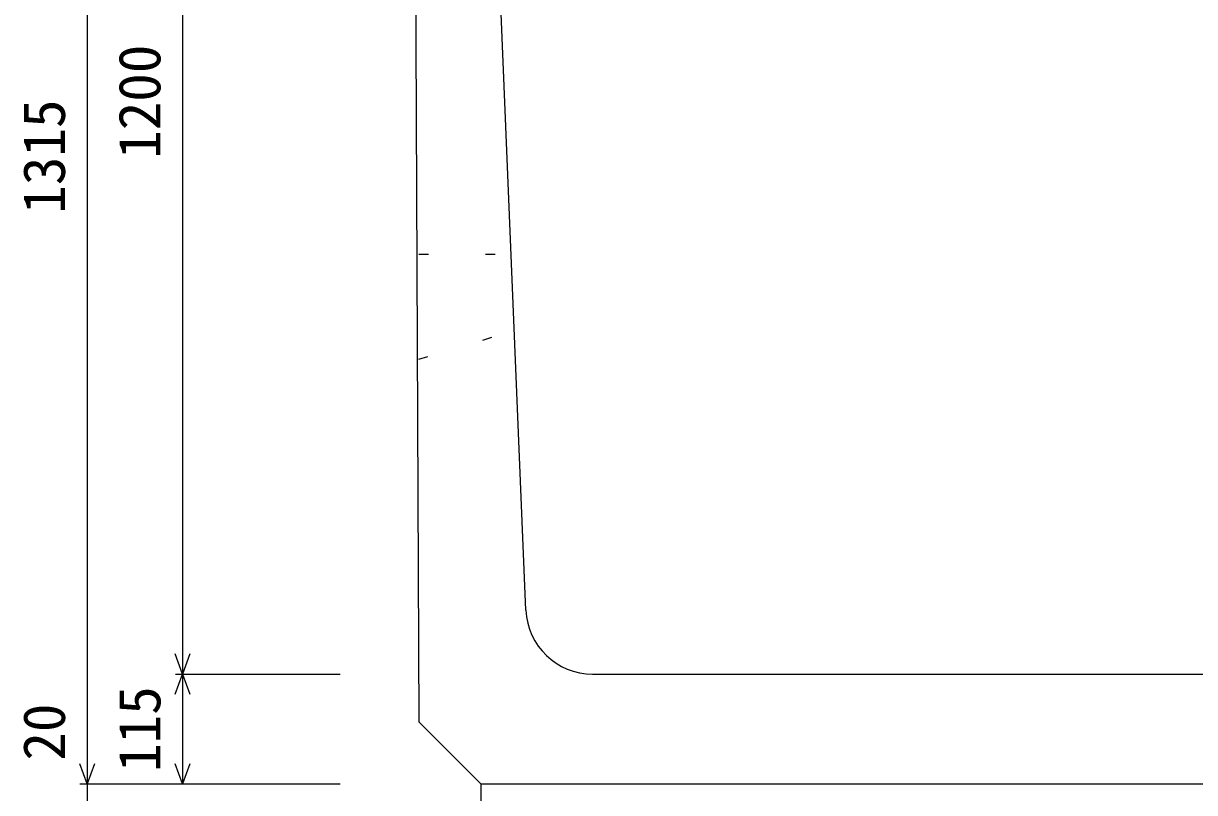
# Model space of a CAD drawing. Units: millimetres, scale not verified. Extents: x -33600 to 33600, y -11880 to 11880.
# Drawn here: x 13289 to 14516, y -2252 to -1446 of the extents above; entities that cross this region are included whole.
import ezdxf
from ezdxf.enums import TextEntityAlignment as Align

# ---------------------------------------------------------------- set-up
doc = ezdxf.new("R2010")
doc.units = ezdxf.units.MM
doc.header["$LTSCALE"] = 40
doc.linetypes.add('DOTTED', pattern=[1.75, 0.25, -1.5])
for name, color, linetype, lineweight in [('0-0_DIM', 7, 'Continuous', 25), ('0-5_OUTLINE', 3, 'Continuous', 25), ('0-6_OUTLINE2', 4, 'DOTTED', 25)]:
    doc.layers.add(name, color=color, linetype=linetype, lineweight=lineweight)
doc.styles.add('ＭＳ ゴシック', font='')
doc.styles.get('ＭＳ ゴシック').set_extended_font_data('MS Gothic')

msp = doc.modelspace()

# ---------------------------------------------------------------- linework, layer by layer
at = {"layer": '0-0_DIM'}
for p, q in [((13355.66, -928.17), (13355.66, -2243.17)), ((13455.66, -928.17), (13455.66, -2128.17)), ((13448.16, -2128.17), (13620.66, -2128.17)), ((13455.66, -2128.17), (13455.66, -2243.17)), ((13348.16, -2243.17), (13620.66, -2243.17))]:
    msp.add_line(p, q, dxfattribs=at)
for points in [[(13463.35, -2107.03), (13455.66, -2128.17), (13447.96, -2107.03)], [(13447.96, -2149.32), (13455.66, -2128.17), (13463.35, -2149.32)], [(13363.35, -2222.03), (13355.66, -2243.17), (13347.96, -2222.03)], [(13463.35, -2222.03), (13455.66, -2243.17), (13447.96, -2222.03)], [(13355.66, -2243.17), (13355.66, -2263.17), (13355.66, -2313.17)]]:
    msp.add_lwpolyline(points, dxfattribs=at)
at = {"layer": '0-5_OUTLINE'}
for p, q in [((13815.36, -2061.09), (13768.16, -928.17)), ((13885.3, -2128.17), (14851.01, -2128.17)), ((13703.13, -2178.17), (13768.16, -2243.17)), ((13768.16, -2243.17), (14968.16, -2243.17)), ((13768.16, -2243.17), (13768.16, -2263.17))]:
    msp.add_line(p, q, dxfattribs=at)
msp.add_lwpolyline([(13658.16, -1028.17), (13698.16, -1068.17), (13703.13, -2178.17)], dxfattribs=at)
msp.add_arc((13885.3, -2058.17), 70, 182.38594, 270, dxfattribs=at)
at = {"layer": '0-6_OUTLINE2'}
for p, q in [((13703.16, -1688.17), (13799.82, -1688.17)), ((13703.16, -1798.17), (13803.16, -1768.17))]:
    msp.add_line(p, q, dxfattribs=at)

# ---------------------------------------------------------------- texts
at = {"layer": '0-0_DIM', "style": 'ＭＳ ゴシック'}
for s, p in [('1200', (13445.66, -1588.17)), ('1315', (13345.66, -1645.67)), ('115', (13445.66, -2230.67)), ('20', (13345.66, -2218.86))]:
    msp.add_text(s, height=43.99, rotation=90, dxfattribs=at).set_placement(p, align=Align.BOTTOM_LEFT)

doc.saveas('drawing.dxf')
